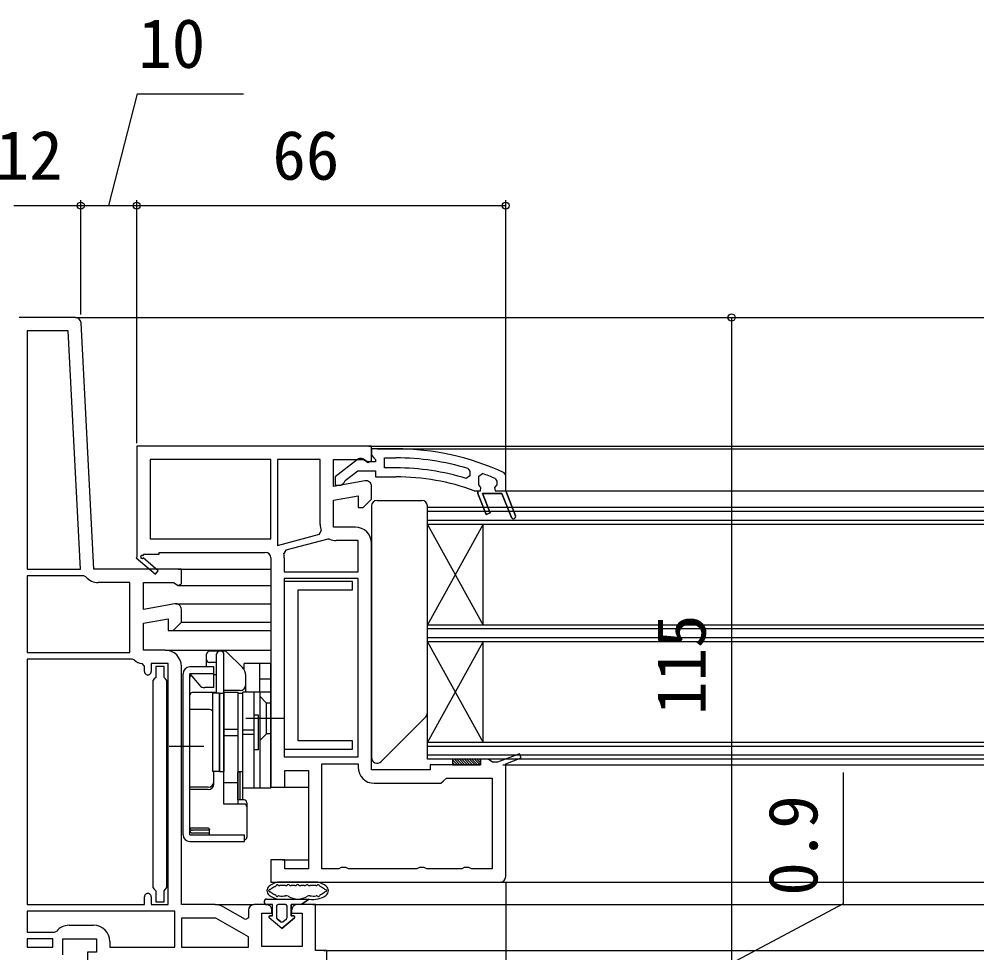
# Model space of a CAD drawing. Units: millimetres, scale not verified. Extents: x -525 to 525, y -783 to 779.
# Drawn here: x -174.7 to -2.2, y -238.3 to -71.4 of the extents above; entities that cross this region are included whole.
import ezdxf
from ezdxf.enums import TextEntityAlignment as Align

# ---------------------------------------------------------------- set-up
doc = ezdxf.new("R2010")
doc.units = ezdxf.units.MM
doc.header["$LTSCALE"] = 4
for name, color, linetype in [('0-2_YKK_11', 7, 'Continuous'), ('0-4_YKK_12', 2, 'Continuous'), ('0-5_YKK_13', 4, 'Continuous'), ('0-7_YKK_D', 6, 'Continuous')]:
    doc.layers.add(name, color=color, linetype=linetype)
doc.styles.add('ＭＳ ゴシック', font='')
doc.styles.get('ＭＳ ゴシック').set_extended_font_data('MS Gothic')

msp = doc.modelspace()

# ---------------------------------------------------------------- linework, layer by layer
at = {"layer": '0-2_YKK_11'}
for p, q in [((-164.61, -124.697), (-174.661, -124.697)), ((-127.261, -167.697), (-127.261, -170.197)), ((-130.461, -229.697), (-132.661, -229.697)), ((-165.761, -233.397), (-161.361, -233.397))]:
    msp.add_line(p, q, dxfattribs=at)
for points in [[(-146.834, -175.912), (-152.461, -176.905), (-152.461, -172.097), (-147.104, -172.097), (-146.237, -172.639), (-145.661, -172.32), (-145.661, -169.697), (-161.302, -169.697), (-163.611, -125.645)], [(-111.661, -147.697), (-153.661, -147.697), (-153.661, -167.563), (-153.738, -167.697), (-150.32, -170.602), (-149.802, -169.992), (-152.521, -167.682)], [(-112.834, -153.912), (-118.461, -154.905), (-118.461, -150.097), (-113.104, -150.097), (-112.237, -150.639), (-111.661, -150.32), (-111.661, -147.697)], [(-107.294, -148.197), (-111.661, -148.197), (-111.661, -149.297), (-111.224, -149.793), (-110.961, -150.091), (-110.961, -150.497), (-112.361, -150.497), (-112.761, -150.297)], [(-107.294, -151.597), (-109.361, -151.597), (-109.361, -149.797), (-107.294, -149.797)], [(-128.461, -150.097), (-128.461, -165.476), (-120.977, -163.471), (-120.643, -162.798)], [(-120.861, -161.697), (-120.861, -150.097), (-128.461, -150.097)], [(-114.178, -150.11), (-118.161, -153.222), (-118.161, -154.697), (-117.06, -154.697), (-116.561, -154.222), (-116.369, -153.852), (-114.123, -152.097), (-110.961, -152.097), (-110.961, -153.197), (-107.294, -153.197)], [(-94.416, -151.706), (-94.061, -152.184), (-94.061, -153.021), (-94.709, -153.499)], [(-86.633, -160.445), (-88.323, -156.197), (-91.8, -156.197), (-90.426, -159.649), (-91.17, -159.945), (-92.661, -156.197), (-92.661, -155.697), (-92.161, -155.697), (-92.086, -155.107), (-92.461, -154.623), (-92.461, -154.597), (-92.461, -153.062), (-91.787, -152.593)], [(-89.561, -153.492), (-89.261, -153.95), (-89.261, -154.623), (-89.636, -155.107), (-89.561, -155.697), (-87.661, -155.697), (-85.89, -160.149), (-87.661, -155.697), (-87.661, -152.915), (-87.951, -152.462)], [(-114.561, -162.197), (-118.461, -162.197), (-118.461, -157.342), (-114.061, -156.566), (-114.061, -158.697), (-113.161, -158.697), (-111.661, -157.197), (-111.661, -154.897)], [(-93.278, -155.667), (-93.108, -155.697), (-92.661, -155.697), (-92.661, -156.197), (-91.17, -159.945), (-90.426, -159.649), (-91.8, -156.197), (-88.323, -156.197), (-86.633, -160.445)], [(-119.152, -164.341), (-119.487, -164.314), (-126.993, -166.325), (-127.35, -166.922)], [(-127.261, -170.197), (-114.061, -170.197), (-114.061, -164.597), (-117.961, -164.597)], [(-87.661, -224.697), (-87.661, -204.508), (-84.919, -203.471), (-85.202, -202.723), (-89.1, -204.197), (-89.995, -204.197), (-90.428, -203.947), (-90.861, -203.697), (-92.161, -203.697), (-92.161, -204.697), (-101.161, -204.697), (-101.161, -205.597), (-111.661, -205.597), (-111.661, -165.097)], [(-152.587, -167.303), (-152.41, -166.997), (-149.661, -166.997), (-149.661, -166.697), (-130.661, -166.697)], [(-129.661, -167.697), (-129.661, -208.697), (-127.161, -208.697), (-127.161, -205.697), (-122.961, -205.697), (-122.961, -223.297), (-127.161, -223.297), (-127.161, -221.697), (-129.661, -221.697), (-129.661, -225.697), (-88.661, -225.697)], [(-162.737, -171.074), (-163.118, -170.897), (-173.261, -170.897), (-173.261, -184.597)], [(-173.261, -184.597), (-154.861, -184.597), (-154.861, -172.097), (-160.526, -172.097)], [(-148.561, -184.197), (-152.461, -184.197), (-152.461, -179.342), (-148.061, -178.566), (-148.061, -180.697), (-147.161, -180.697), (-145.661, -179.197), (-145.661, -176.897)], [(-173.261, -185.797), (-173.261, -229.697), (-152.261, -229.697), (-152.261, -228.297)], [(-154.116, -185.935), (-154.461, -185.797), (-173.261, -185.797)], [(-152.261, -187.997), (-152.261, -187.082), (-152.709, -186.584)], [(-151.061, -228.297), (-151.061, -229.697), (-148.061, -229.697), (-148.061, -186.597), (-151.061, -186.597), (-151.061, -187.997)], [(-139.634, -229.697), (-145.661, -229.697), (-145.661, -187.097)], [(-120.561, -223.297), (-120.561, -204.497), (-114.061, -204.497), (-114.061, -205.097)], [(-111.161, -207.997), (-99.256, -207.997), (-98.758, -207.547), (-98.261, -207.097), (-90.061, -207.097), (-90.061, -223.297), (-93.795, -223.297), (-94.228, -223.047), (-95.094, -223.047), (-95.527, -223.297), (-101.795, -223.297), (-102.228, -223.047), (-103.094, -223.047), (-103.527, -223.297), (-115.795, -223.297), (-116.228, -223.047), (-117.094, -223.047), (-117.527, -223.297), (-120.561, -223.297)], [(-146.861, -230.897), (-173.261, -230.897), (-173.261, -234.597), (-168.353, -234.597), (-167.97, -234.419)], [(-166.861, -238.697), (-166.861, -235.797), (-160.861, -235.797), (-160.861, -238.197), (-162.461, -238.197), (-162.461, -239.697), (-147.661, -239.697), (-147.661, -252.606), (-147.911, -252.901), (-148.161, -253.197), (-148.161, -254.697), (-145.661, -254.697), (-145.661, -239.697), (-119.661, -239.697), (-119.661, -237.897), (-121.661, -237.897), (-121.661, -229.697), (-124.961, -229.697)], [(-158.461, -236.297), (-158.461, -237.297), (-146.861, -237.297), (-146.861, -230.897)], [(-133.661, -230.697), (-133.661, -232.043), (-134.228, -232.37), (-138.184, -230.086)], [(-125.961, -230.697), (-125.961, -231.197), (-124.061, -231.197), (-124.061, -237.197), (-131.261, -237.197), (-131.261, -231.197), (-129.461, -231.197), (-129.461, -230.697)]]:
    msp.add_lwpolyline(points, dxfattribs=at)
for points in [[(-163.706, -169.697), (-165.938, -127.097), (-173.261, -127.097), (-173.261, -169.697)], [(-151.261, -164.297), (-129.661, -164.297), (-129.661, -150.097), (-151.261, -150.097)], [(-114.061, -203.297), (-114.061, -171.397), (-127.261, -171.397), (-127.261, -203.297)], [(-145.661, -237.297), (-133.661, -237.297), (-133.661, -235.469), (-139.5, -232.097), (-145.661, -232.097)], [(-173.261, -237.297), (-168.661, -237.297), (-168.661, -235.797), (-173.261, -235.797)]]:
    msp.add_lwpolyline(points, close=True, dxfattribs=at)
for centre, radius, start, end in [((-164.61, -125.697), 1, 3.00003, 90), ((-107.294, -194.197), 46, 65.13402, 89.99999), ((-113.561, -150.897), 1, 36.86989, 128.08672), ((-107.294, -194.197), 44.4, 73.13981, 90.00001), ((-107.294, -194.197), 42.6, 72.81723, 90.00001), ((-107.294, -194.197), 41, 70.01112, 90.00001), ((-107.294, -194.197), 44.4, 66.46078, 69.55779), ((-112.661, -154.897), 1, 0.00002, 100.00001), ((-86.261, -160.297), 0.4, 201.69939, 21.69941), ((-86.261, -160.297), 0.4, 201.69939, 21.69941), ((-117.961, -161.697), 2.9, 180.00001, 202.31385), ((-114.561, -165.097), 2.9, 0.00001, 89.99999), ((-117.961, -161.697), 2.9, 245.74737, 270.00004), ((-152.712, -167.52), 0.25, 60, 319.64299), ((-130.661, -167.697), 1, 0.00001, 89.99999), ((-130.661, -167.697), 3.4, 0.00002, 13.17387), ((-160.526, -169.197), 2.9, 220.32022, 270.00001), ((-146.661, -176.897), 1, 360, 99.99998), ((-148.561, -187.097), 2.9, 0.00001, 89.99999), ((-152.461, -184.197), 2.4, 226.39716, 264.0622), ((-151.661, -187.997), 0.6, 179.99999, 0.00001), ((-111.161, -205.097), 2.9, 180.00001, 269.99999), ((-88.661, -224.697), 1, 270.00001, 359.99999), ((-151.661, -228.297), 0.6, 359.99999, 180.00001), ((-139.634, -232.597), 2.9, 60.00001, 90.00002), ((-132.661, -230.697), 1, 90.00001, 179.99999), ((-130.461, -230.697), 1, 0.00001, 89.99999), ((-124.961, -230.697), 1, 90.00001, 179.99999), ((-165.761, -236.297), 2.9, 90.00001, 139.63901), ((-161.361, -236.297), 2.9, 0.00001, 89.99999)]:
    msp.add_arc(centre, radius, start, end, dxfattribs=at)
at = {"layer": '0-4_YKK_12'}
for p, q in [((-164.61, -124.697), (-2.16, -124.697)), ((-112.161, -147.697), (-2.16, -147.697)), ((-110.661, -148.193), (-2.16, -148.193)), ((-87.661, -155.697), (-2.16, -155.697)), ((-2.161, -158.693), (-101.661, -158.693)), ((-101.661, -182.693), (-101.661, -158.693)), ((-101.661, -203.693), (-101.661, -158.693)), ((-2.161, -159.393), (-101.661, -159.393)), ((-2.161, -160.993), (-101.661, -160.993)), ((-2.161, -161.693), (-101.661, -161.693)), ((-101.661, -179.693), (-91.661, -161.693)), ((-101.661, -161.693), (-91.661, -179.693)), ((-91.661, -179.693), (-91.661, -161.693)), ((-146.161, -169.697), (-129.661, -169.697)), ((-146.161, -172.597), (-129.661, -172.597)), ((-146.661, -175.897), (-129.661, -175.897)), ((-145.706, -179.197), (-129.661, -179.197)), ((-147.368, -180.697), (-129.661, -180.697)), ((-2.161, -179.693), (-101.661, -179.693)), ((-2.161, -180.393), (-101.661, -180.393)), ((-2.161, -181.993), (-101.661, -181.993)), ((-2.161, -182.693), (-101.661, -182.693)), ((-101.661, -200.693), (-91.661, -182.693)), ((-101.661, -182.693), (-91.661, -200.693)), ((-91.661, -200.693), (-91.661, -182.693)), ((-148.561, -184.197), (-129.661, -184.197)), ((-2.161, -200.693), (-101.661, -200.693)), ((-2.161, -201.393), (-101.661, -201.393)), ((-2.161, -202.993), (-101.661, -202.993)), ((-2.161, -203.693), (-101.661, -203.693)), ((-88.161, -204.697), (-2.16, -204.697)), ((-127.661, -208.697), (-122.961, -208.697)), ((-127.661, -221.697), (-122.961, -221.697)), ((-88.661, -225.697), (-2.16, -225.697)), ((-139.634, -229.697), (-132.661, -229.697)), ((-122.161, -229.697), (-2.16, -229.697)), ((-120.161, -237.897), (-2.16, -237.897))]:
    msp.add_line(p, q, dxfattribs=at)
at = {"layer": '0-5_YKK_13'}
for p, q in [((-111.661, -158.402), (-111.661, -203.402)), ((-110.661, -157.402), (-102.661, -157.402)), ((-101.661, -195.402), (-101.661, -158.402)), ((-137.868, -184.397), (-140.661, -184.397)), ((-134.746, -187.312), (-137.514, -184.544)), ((-141.161, -187.197), (-141.161, -184.897)), ((-139.361, -191.764), (-139.361, -184.897)), ((-138.061, -191.697), (-138.061, -184.897)), ((-139.361, -186.397), (-140.661, -186.397)), ((-129.661, -186.597), (-134.461, -186.597)), ((-134.461, -187.672), (-134.461, -186.597)), ((-131.661, -191.697), (-131.661, -186.597)), ((-129.661, -208.897), (-129.661, -186.597)), ((-145.361, -217.197), (-145.361, -188.397)), ((-144.161, -217.197), (-144.161, -188.397)), ((-139.861, -188.397), (-144.161, -188.397)), ((-144.161, -188.397), (-142.423, -190.469)), ((-144.161, -194.776), (-144.161, -189.097)), ((-139.361, -188.597), (-139.861, -188.597)), ((-134.161, -191.697), (-134.161, -188.726)), ((-129.661, -189.397), (-131.661, -189.397)), ((-139.861, -190.897), (-141.503, -190.897)), ((-135.161, -191.397), (-138.061, -191.397)), ((-139.361, -191.764), (-143.661, -191.764)), ((-140.061, -205.897), (-140.061, -191.897)), ((-138.861, -191.897), (-140.061, -191.897)), ((-138.861, -191.897), (-138.061, -191.897)), ((-138.861, -191.897), (-138.861, -205.897)), ((-138.861, -205.897), (-138.861, -191.897)), ((-138.061, -211.718), (-138.061, -191.697)), ((-138.061, -191.897), (-138.061, -205.897)), ((-135.561, -191.897), (-134.761, -191.897)), ((-135.561, -191.897), (-135.561, -205.897)), ((-134.761, -191.897), (-134.761, -205.897)), ((-129.661, -191.697), (-134.661, -191.697)), ((-134.661, -208.897), (-134.661, -191.697)), ((-132.661, -208.897), (-132.661, -191.697)), ((-131.661, -191.697), (-131.661, -208.897)), ((-130.461, -193.647), (-131.661, -192.447)), ((-140.861, -194.776), (-144.161, -194.776)), ((-129.661, -193.647), (-130.461, -193.647)), ((-130.461, -199.147), (-130.461, -193.647)), ((-134.661, -195.897), (-134.761, -195.897)), ((-127.161, -196.397), (-134.161, -196.397)), ((-131.861, -195.797), (-132.661, -195.797)), ((-132.661, -201.997), (-132.661, -195.797)), ((-131.861, -201.997), (-131.861, -195.797)), ((-101.954, -196.109), (-109.954, -204.109)), ((-138.061, -198.328), (-135.561, -198.328)), ((-138.061, -199.466), (-135.561, -199.466)), ((-132.661, -198.505), (-134.661, -198.505)), ((-132.661, -199.289), (-134.661, -199.289)), ((-130.461, -199.147), (-131.661, -200.347)), ((-129.661, -199.147), (-130.461, -199.147)), ((-141.661, -201.397), (-147.861, -201.397)), ((-134.661, -201.897), (-134.761, -201.897)), ((-131.861, -201.997), (-132.661, -201.997)), ((-97.161, -203.828), (-96.291, -204.697)), ((-97.161, -204.277), (-96.74, -204.697)), ((-96.842, -203.697), (-95.842, -204.697)), ((-96.393, -203.697), (-95.393, -204.697)), ((-95.944, -203.697), (-94.944, -204.697)), ((-95.495, -203.697), (-94.495, -204.697)), ((-95.046, -203.697), (-94.046, -204.697)), ((-94.597, -203.697), (-93.597, -204.697)), ((-94.148, -203.697), (-93.148, -204.697)), ((-93.699, -203.697), (-92.699, -204.697)), ((-93.25, -203.697), (-92.25, -204.697)), ((-92.801, -203.697), (-92.161, -204.337)), ((-92.352, -203.697), (-92.161, -203.888)), ((-138.861, -205.897), (-140.061, -205.897)), ((-139.861, -208.133), (-139.861, -205.897)), ((-138.861, -205.897), (-138.061, -205.897)), ((-138.061, -211.718), (-138.061, -205.897)), ((-135.561, -205.897), (-134.761, -205.897)), ((-135.561, -210.965), (-135.561, -206.036)), ((-134.761, -205.897), (-134.761, -210.965)), ((-140.861, -208.684), (-144.161, -208.684)), ((-135.561, -207.897), (-138.061, -207.897)), ((-140.861, -209.133), (-144.161, -209.133)), ((-144.161, -215.939), (-144.161, -209.133)), ((-129.661, -208.897), (-134.661, -208.897)), ((-134.461, -211.718), (-138.061, -211.718)), ((-134.461, -210.965), (-135.561, -210.965)), ((-133.961, -211.465), (-133.961, -217.636)), ((-144.161, -216.397), (-144.161, -215.939)), ((-144.161, -215.939), (-141.029, -215.939)), ((-144.161, -217.197), (-134.361, -217.197)), ((-140.661, -216.397), (-143.661, -216.397)), ((-140.761, -216.897), (-143.661, -216.897)), ((-140.661, -217.197), (-140.661, -216.309)), ((-134.361, -218.397), (-134.361, -217.197)), ((-144.161, -218.397), (-134.361, -218.397)), ((-121.37, -225.697), (-128.351, -225.697)), ((-127.07, -226.297), (-128.072, -226.297)), ((-125.39, -226.297), (-126.011, -226.297)), ((-123.71, -226.297), (-124.331, -226.297)), ((-121.649, -226.297), (-122.651, -226.297)), ((-130.362, -228.697), (-122.811, -228.697)), ((-129.361, -229.697), (-130.361, -229.697)), ((-129.361, -229.697), (-130.361, -229.697)), ((-129.361, -231.697), (-129.361, -229.697)), ((-129.361, -231.697), (-129.361, -229.697)), ((-128.661, -229.997), (-128.661, -231.997)), ((-128.661, -229.997), (-128.661, -231.997)), ((-127.061, -229.697), (-128.361, -229.697)), ((-127.061, -229.697), (-128.361, -229.697)), ((-126.761, -231.997), (-126.761, -229.997)), ((-126.761, -231.997), (-126.761, -229.997)), ((-126.061, -229.697), (-126.061, -231.697)), ((-124.261, -229.697), (-126.061, -229.697)), ((-126.061, -231.697), (-126.061, -229.697)), ((-124.261, -229.697), (-126.061, -229.697)), ((-127.711, -233.997), (-129.99, -232.053)), ((-127.711, -233.997), (-129.99, -232.053)), ((-129.858, -231.697), (-129.361, -231.697)), ((-129.361, -231.697), (-129.858, -231.697)), ((-128.555, -232.225), (-127.905, -232.78)), ((-127.905, -232.78), (-128.555, -232.225)), ((-125.432, -232.053), (-127.711, -233.997)), ((-127.711, -233.997), (-125.432, -232.053)), ((-127.516, -232.78), (-126.866, -232.225)), ((-127.516, -232.78), (-126.866, -232.225)), ((-126.061, -231.697), (-125.563, -231.697)), ((-125.563, -231.697), (-126.061, -231.697))]:
    msp.add_line(p, q, dxfattribs=at)
for points in [[(-127.261, -171.897), (-127.261, -201.897), (-115.061, -201.897), (-115.061, -200.397), (-124.761, -200.397), (-124.761, -173.397), (-115.061, -173.397), (-115.061, -171.897)], [(-150.761, -189.643), (-150.761, -226.66), (-150.511, -226.956), (-150.261, -227.251), (-150.261, -229.201), (-148.761, -229.201), (-148.761, -227.251), (-148.511, -226.956), (-148.261, -226.66), (-148.261, -189.643), (-148.511, -189.347), (-148.761, -189.051), (-148.761, -187.101), (-150.261, -187.101), (-150.261, -189.051), (-150.511, -189.347)], [(-97.161, -203.697), (-97.161, -204.697), (-92.161, -204.697), (-92.161, -203.697)]]:
    msp.add_lwpolyline(points, close=True, dxfattribs=at)
for points in [[(-139.861, -190.897), (-139.861, -187.197), (-144.161, -187.197)], [(-138.061, -191.697), (-135.561, -191.697), (-135.561, -211.718)], [(-135.161, -210.965), (-135.161, -206.036), (-135.561, -206.036)], [(-141.029, -215.939), (-140.991, -215.942), (-140.937, -215.954), (-140.877, -215.98), (-140.816, -216.019), (-140.762, -216.069), (-140.718, -216.129), (-140.686, -216.195), (-140.666, -216.264), (-140.661, -216.328)], [(-122.811, -228.697), (-124.261, -229.697), (-122.811, -228.697)]]:
    msp.add_lwpolyline(points, dxfattribs=at)
for centre, radius, start, end in [((-110.661, -158.402), 1, 90, 180), ((-102.661, -158.402), 1, 0, 90), ((-140.661, -184.897), 0.5, 90, 180), ((-138.861, -184.897), 0.5, 90, 180), ((-138.561, -184.897), 0.5, 0, 90), ((-137.868, -184.897), 0.5, 45, 90), ((-140.661, -185.897), 0.5, 180, 270), ((-144.161, -188.397), 1.2, 90, 180), ((-136.161, -188.726), 2, 0, 45), ((-143.661, -189.097), 0.5, 122.3074, 180), ((-141.503, -189.697), 1.2, 220, 270), ((-135.161, -190.397), 1, 270, 0), ((-143.661, -192.264), 0.5, 90, 180), ((-140.861, -195.776), 1, 36.8699, 90), ((-102.661, -195.402), 1, 315, 0), ((-110.661, -203.402), 1, 180, 315), ((-135.161, -205.097), 1, 293.57818, 300), ((-140.861, -207.684), 1, 270, 0), ((-140.861, -208.133), 1, 270, 0), ((-134.461, -211.465), 0.5, 0, 90), ((-134.461, -212.218), 0.5, 0, 90), ((-144.161, -217.197), 1.2, 180, 270), ((-143.661, -216.397), 0.5, 180, 270), ((-143.661, -215.897), 0.5, 184.75484, 270), ((-140.761, -216.397), 0.5, 270, 281.53696), ((-134.461, -217.636), 0.5, 281.53696, 0), ((-127.662, -229.422), 3.8, 102.43988, 127.38277), ((-128.351, -226.297), 0.6, 90, 102.43988), ((-121.37, -226.297), 0.6, 77.56011, 90), ((-122.059, -229.422), 3.8, 52.61723, 77.56011), ((-129.362, -227.197), 1, 127.38277, 232.61723), ((-129.862, -227.197), 0.2, 89.61388, 270.38607), ((-129.859, -226.697), 0.3, 269.61388, 308.87366), ((-129.859, -227.697), 0.3, 51.12633, 90.38607), ((-127.662, -229.422), 3.2, 112.8033, 128.87366), ((-127.662, -224.972), 3.2, 231.12633, 247.1967), ((-129.018, -226.196), 0.3, 292.8033, 342.58405), ((-128.541, -226.345), 0.2, 54.10601, 162.58405), ((-128.072, -225.697), 0.6, 234.10601, 270), ((-127.07, -225.697), 0.6, 270, 311.40962), ((-126.541, -226.297), 0.2, 48.59038, 131.40962), ((-126.011, -225.697), 0.6, 228.59038, 270), ((-125.39, -225.697), 0.6, 270, 311.40962), ((-124.861, -226.297), 0.2, 48.59038, 131.40962), ((-124.331, -225.697), 0.6, 228.59038, 270), ((-123.71, -225.697), 0.6, 270, 311.40962), ((-123.181, -226.297), 0.2, 48.59038, 131.40962), ((-122.651, -225.697), 0.6, 228.59038, 270), ((-121.649, -225.697), 0.6, 270, 305.894), ((-121.18, -226.345), 0.2, 17.41595, 125.894), ((-120.703, -226.196), 0.3, 197.41595, 247.1967), ((-122.059, -229.422), 3.2, 51.12633, 67.1967), ((-122.059, -224.972), 3.2, 292.8033, 308.87367), ((-119.863, -226.697), 0.3, 231.12633, 270.38608), ((-119.863, -227.697), 0.3, 89.61392, 128.87367), ((-119.859, -227.197), 0.2, 269.61392, 90.38608), ((-120.359, -227.197), 1, 307.38277, 52.61723), ((-130.362, -229.197), 0.5, 90.11462, 269.88538), ((-130.361, -229.197), 0.5, 89.88541, 270), ((-127.662, -224.972), 3.8, 232.61723, 258.58793), ((-129.018, -228.199), 0.3, 17.41595, 67.1967), ((-128.541, -228.049), 0.2, 197.41595, 310.68192), ((-128.215, -228.428), 0.3, 80.90118, 130.68192), ((-127.662, -224.972), 3.2, 260.90118, 281.41207), ((-126.91, -228.697), 0.6, 57.36313, 101.41207), ((-124.861, -225.497), 3.2, 237.36313, 302.63687), ((-122.811, -228.697), 0.6, 78.58793, 122.63687), ((-122.059, -224.972), 3.8, 258.58793, 307.38277), ((-122.059, -224.972), 3.2, 258.58793, 279.09882), ((-121.506, -228.428), 0.3, 49.31807, 99.09882), ((-121.18, -228.049), 0.2, 229.31807, 342.58405), ((-120.703, -228.199), 0.3, 112.8033, 162.58405), ((-130.361, -229.197), 0.5, 269.88533, 269.99998), ((-128.361, -229.997), 0.3, 90, 180), ((-128.361, -229.997), 0.3, 90, 180), ((-127.061, -229.997), 0.3, 0, 90), ((-127.061, -229.997), 0.3, 0, 90), ((-129.858, -231.899), 0.202, 90, 229.53619), ((-129.858, -231.899), 0.202, 90, 229.53619), ((-128.361, -231.997), 0.3, 180, 229.53619), ((-128.361, -231.997), 0.3, 180, 229.53619), ((-127.711, -232.551), 0.3, 229.53619, 310.46381), ((-127.711, -232.551), 0.3, 229.53619, 310.46381), ((-127.061, -231.997), 0.3, 310.46381, 0), ((-127.061, -231.997), 0.3, 310.46381, 0), ((-125.563, -231.899), 0.202, 310.46378, 89.99997), ((-125.563, -231.899), 0.202, 310.46381, 90)]:
    msp.add_arc(centre, radius, start, end, dxfattribs=at)
at = {"layer": '0-7_YKK_D'}
for p, q in [((-175.661, -104.697), (-163.66, -104.697)), ((-163.66, -124.178), (-163.66, -103.697)), ((-163.66, -124.178), (-163.66, -103.697)), ((-163.66, -104.697), (-153.661, -104.697)), ((-153.661, -147.197), (-153.661, -103.697)), ((-153.661, -147.197), (-153.661, -103.697)), ((-153.661, -104.697), (-87.661, -104.697)), ((-87.661, -153.646), (-87.661, -103.697)), ((-47.26, -124.697), (-47.26, -239.697)), ((-87.661, -225.697), (-87.661, -403.698))]:
    msp.add_line(p, q, dxfattribs=at)
for points in [[(-158.66, -104.697), (-153.532, -84.697), (-134.532, -84.697)], [(-47.26, -240.147), (-27.26, -229.478), (-27.26, -206.046)]]:
    msp.add_lwpolyline(points, dxfattribs=at)
for centre in [(-163.66, -104.697), (-163.66, -104.697), (-153.661, -104.697), (-153.661, -104.697), (-87.661, -104.697), (-47.26, -124.697)]:
    msp.add_circle(centre, 0.637, dxfattribs=at)

# ---------------------------------------------------------------- texts
at = {"layer": '0-7_YKK_D', "style": 'ＭＳ ゴシック'}
for s, p in [('10', (-153.373, -82.697)), ('12', (-178.865, -102.697)), ('66', (-129.388, -102.697))]:
    msp.add_text(s, height=8.798, dxfattribs=at).set_placement(p, align=Align.BOTTOM_LEFT)
for s, p in [('115', (-49.26, -195.765)), ('0.9', (-29.26, -228.092))]:
    msp.add_text(s, height=8.798, rotation=90, dxfattribs=at).set_placement(p, align=Align.BOTTOM_LEFT)

doc.saveas('drawing.dxf')
